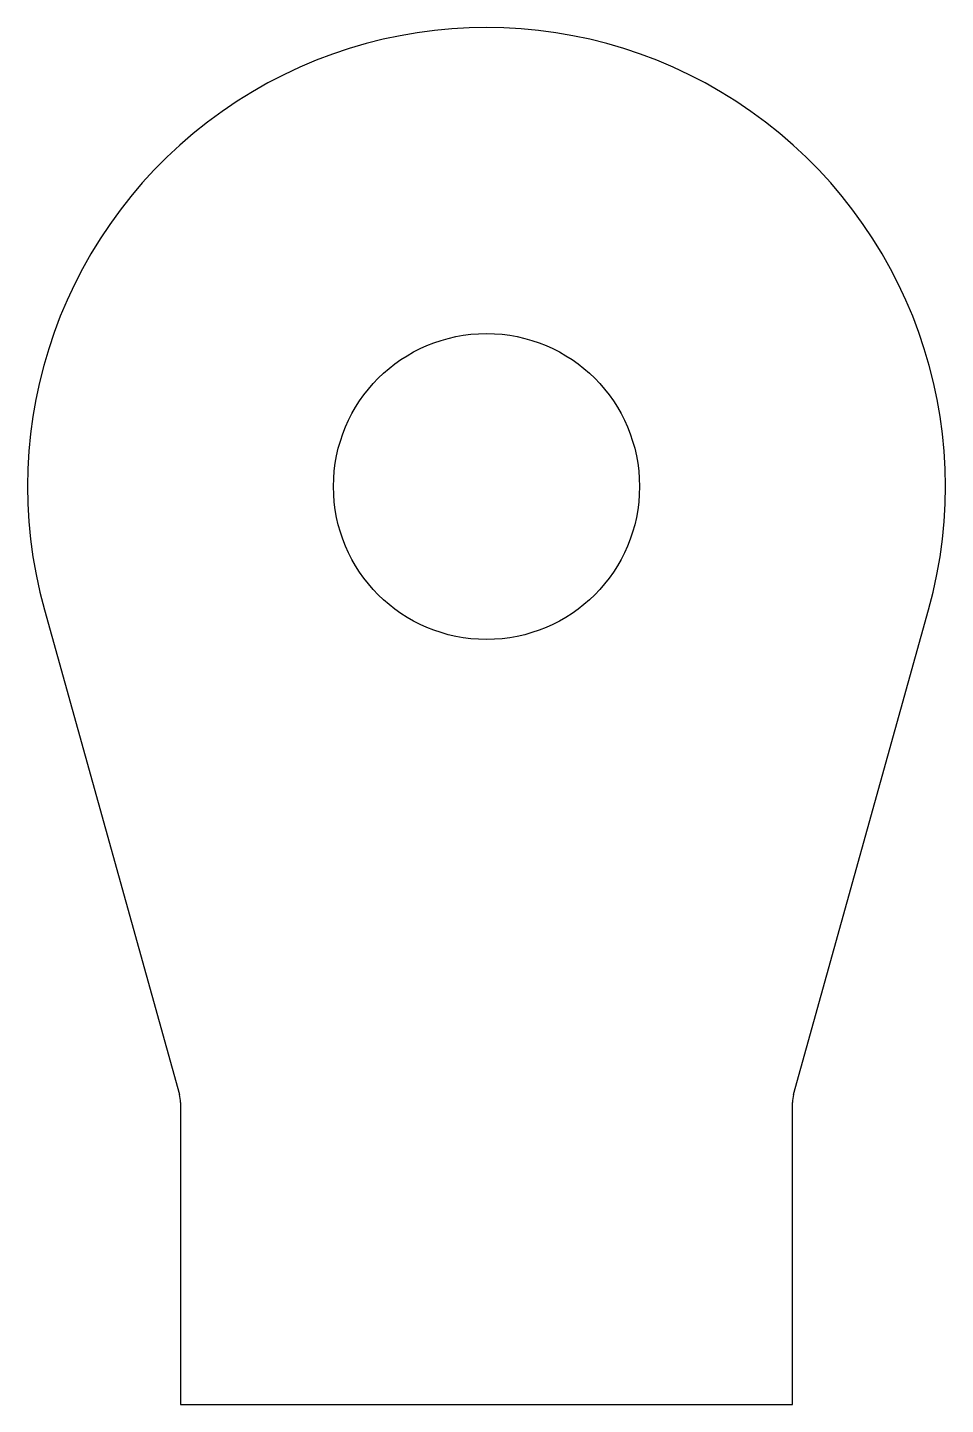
# Model space of a CAD drawing. Header units: metres. Extents: x -10 to 50, y 0 to 90.
import ezdxf

# ---------------------------------------------------------------- set-up
doc = ezdxf.new("R2010")
doc.units = ezdxf.units.M

msp = doc.modelspace()

# ---------------------------------------------------------------- linework, layer by layer
at = {"layer": 'PARAMETRIX'}
for p, q in [((-8.8997, 51.9499), (-0.0734, 20.2633)), ((40.0734, 20.2633), (48.8997, 51.9499)), ((0, 19.7266), (0, 0)), ((40, 0), (40, 19.7266)), ((0, 0), (40, 0))]:
    msp.add_line(p, q, dxfattribs=at)
msp.add_circle((20, 60), 10, dxfattribs=at)
for centre, radius, start, end in [((20, 60), 30, 344.4346, 195.5654), ((-2, 19.7266), 2, 0, 15.5654), ((42, 19.7266), 2, 164.4346, 180)]:
    msp.add_arc(centre, radius, start, end, dxfattribs=at)

doc.saveas('drawing.dxf')
